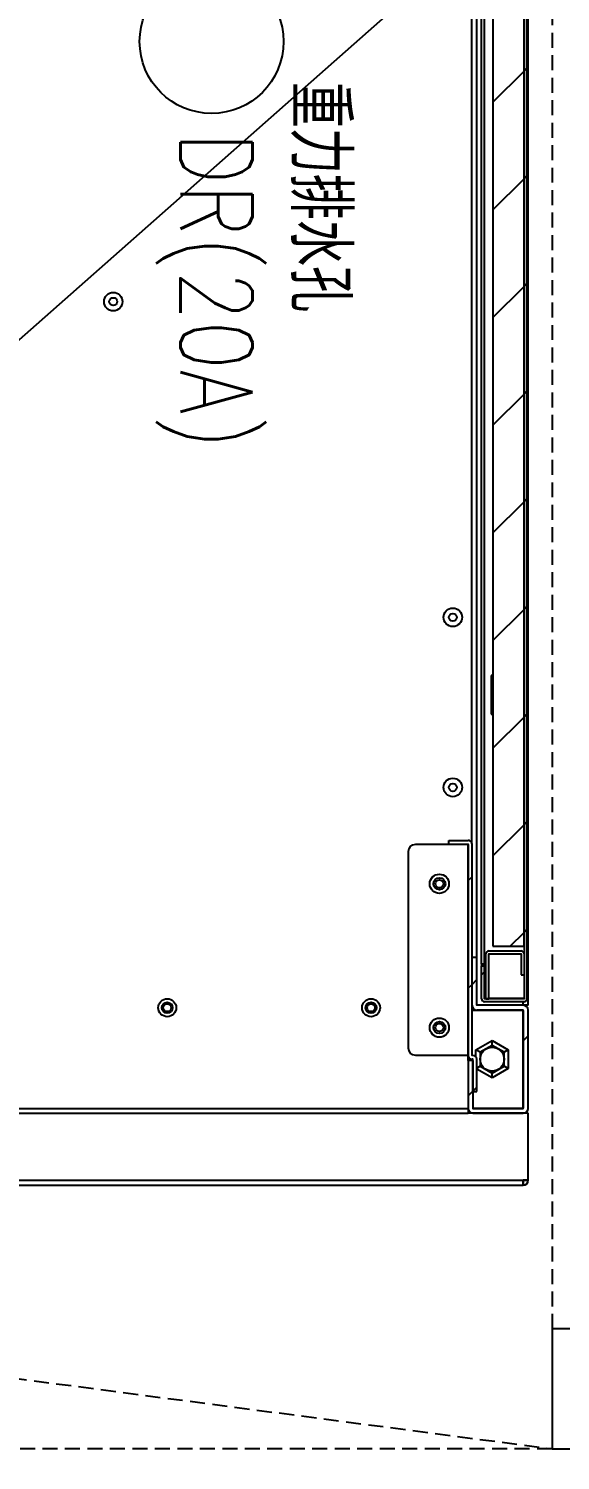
# Model space of a CAD drawing. Extents: x 225000 to 2157367, y 208400 to 840900.
# Drawn here: x 509637 to 509859, y 420198 to 420795 of the extents above; entities that cross this region are included whole.
import ezdxf
from ezdxf.enums import TextEntityAlignment as Align

# ---------------------------------------------------------------- set-up
doc = ezdxf.new("R2010")
doc.units = 0
doc.header["$LTSCALE"] = 10
doc.linetypes.add('XFDP20-DC-PH1$0$HIDDEN2', pattern=[0.1875, 0.125, -0.0625])
for name, color, linetype in [('XFDP20-DC-PH1$0$A-Door (PH2)', 15, 'XFDP20-DC-PH1$0$HIDDEN2'), ('XFDP20-DC-PH1$0$A-EQ (PH2)', 15, 'XFDP20-DC-PH1$0$HIDDEN2'), ('XFM2Q20-DC$0$EQUIP', 22, 'Continuous')]:
    doc.layers.add(name, color=color, linetype=linetype)
doc.styles.add('XFDP20-DC-PH1$0$AA-TXT', font='isocp.shx', dxfattribs={"width": 0.8, "bigfont": 'china.shx'})
doc.styles.add('XFM2Q20-DC$0$XOL30-HVAC-EQ-L194205$0$Standard', font='txt.shx', dxfattribs={"width": 0.8, "bigfont": 'chineset.shx'})
pattern_1 = [(225, (543042.673, 161847.996), (22.45064, -22.45064), [])]

# ---------------------------------------------------------------- blocks, each defined once
blk = doc.blocks.new('Data Center Layout_L20')
blk.add_line((511825.59, 222602.31), (498925.59, 211202.31))
blk = doc.blocks.new('XFDP20-DC-PH1$0$Door-60+60x000')
at = {"ltscale": 1000}
blk.add_lwpolyline([(125, 2.5), (130, 2.5), (130, -2.5), (125, -2.5)], close=True, dxfattribs=at)
at = {"color": 9, "style": 'XFDP20-DC-PH1$0$AA-TXT', "width": 0.45}
blk.add_attdef('120X240', text='', height=10, dxfattribs=at).set_placement((65, 20.289), align=Align.MIDDLE_CENTER)
blk = doc.blocks.new('XFDP20-DC-PH1')
at = {"layer": 'XFDP20-DC-PH1$0$A-EQ (PH2)', "ltscale": 5}
blk.add_line((500725.59, 221402.31, 0), (509855.59, 220202.31, 0), dxfattribs=at)
at = {"layer": 'XFDP20-DC-PH1$0$A-EQ (PH2)', "ltscale": 5, "elevation": 0}
blk.add_lwpolyline([(509855.59, 220202.31), (500725.59, 220202.31), (500725.59, 221402.31), (509855.59, 221402.31)], close=True, dxfattribs=at)
at = {"layer": 'XFDP20-DC-PH1$0$A-Door (PH2)', "xscale": -10, "yscale": 10, "zscale": 10, "rotation": 270}
blk.add_blockref('XFDP20-DC-PH1$0$Door-60+60x000', (509880.59, 218952.31, 0), dxfattribs=at)
blk = doc.blocks.new('XFM2Q20-DC$0$RC-96 KW')
at = {"layer": 'XFM2Q20-DC$0$EQUIP'}
h = blk.add_hatch(dxfattribs=at)
h.set_pattern_fill('ANSI31', color=256, scale=10, angle=180, style=0)
h.set_pattern_definition(pattern_1)
edge = h.paths.add_edge_path(flags=0)
edge.add_line((539369.84, 161054.09), (539371.04, 161054.09))
edge.add_line((539371.04, 161054.09), (539371.04, 161067.88))
edge.add_arc((539371.05, 161067.88), 0.01, 450, 540, ccw=False)
edge.add_line((539371.05, 161067.89), (539387.53, 161067.89))
edge.add_arc((539387.53, 161067.88), 0.01, 360, 450, ccw=False)
edge.add_line((539387.54, 161067.88), (539387.54, 160133.3))
edge.add_arc((539387.53, 160133.3), 0.01, 270, 360, ccw=False)
edge.add_line((539387.53, 160133.29), (539371.05, 160133.29))
edge.add_arc((539371.05, 160133.3), 0.01, 180, 270, ccw=False)
edge.add_line((539371.04, 160133.3), (539371.04, 160147.09))
edge.add_line((539371.04, 160147.09), (539369.84, 160147.09))
edge.add_line((539369.84, 160147.09), (539369.84, 160133.3))
edge.add_arc((539371.05, 160133.3), 1.21, 180, 270)
edge.add_line((539371.05, 160132.09), (539387.53, 160132.09))
edge.add_arc((539387.53, 160133.3), 1.21, 270, 360)
edge.add_line((539388.74, 160133.3), (539388.74, 161067.88))
edge.add_arc((539387.53, 161067.88), 1.21, 360, 450)
edge.add_line((539387.53, 161069.09), (539371.05, 161069.09))
edge.add_arc((539371.05, 161067.88), 1.21, 450, 540)
edge.add_line((539369.84, 161067.88), (539369.84, 161054.09))
h = blk.add_hatch(dxfattribs=at)
h.set_pattern_fill('ANSI31', color=256, scale=10, angle=180, style=0)
h.set_pattern_definition(pattern_1)
h.paths.add_polyline_path([(539374.54, 161045.89), (539374.54, 160155.29), (539387.54, 160155.29), (539387.54, 161045.89)], flags=0)
h = blk.add_hatch(dxfattribs=at)
h.set_pattern_fill('ANSI31', color=256, scale=10, angle=180, style=0)
h.set_pattern_definition(pattern_1)
edge = h.paths.add_edge_path(flags=0)
edge.add_arc((539365.85, 160109.7), 0.01, 180, 270, ccw=False)
edge.add_line((539365.84, 160109.7), (539365.84, 160197.78))
edge.add_arc((539364.23, 160197.78), 1.61, 360, 450)
edge.add_line((539364.23, 160199.39), (539356.24, 160199.39))
edge.add_line((539356.24, 160199.39), (539356.24, 160197.79))
edge.add_line((539356.24, 160197.79), (539364.23, 160197.79))
edge.add_arc((539364.23, 160197.78), 0.01, 360, 450, ccw=False)
edge.add_line((539364.24, 160197.78), (539364.24, 160109.7))
edge.add_arc((539365.85, 160109.7), 1.61, 180, 270)
edge.add_line((539365.85, 160108.09), (539366.23, 160108.09))
edge.add_arc((539366.23, 160108.08), 0.01, 360, 450, ccw=False)
edge.add_line((539366.24, 160108.08), (539366.24, 160094.69))
edge.add_line((539366.24, 160094.69), (539367.84, 160094.69))
edge.add_line((539367.84, 160094.69), (539367.84, 160108.08))
edge.add_arc((539366.23, 160108.08), 1.61, 360, 450)
edge.add_line((539366.23, 160109.69), (539365.85, 160109.69))
h = blk.add_hatch(dxfattribs=at)
h.set_pattern_fill('ANSI31', color=256, scale=10, angle=180, style=0)
h.set_pattern_definition(pattern_1)
edge = h.paths.add_edge_path(flags=0)
edge.add_arc((539366.24, 160087.59), 2, 180, 270)
edge.add_line((539366.24, 160085.59), (539387.23, 160085.59))
edge.add_arc((539387.23, 160087.59), 2, 270, 360)
edge.add_line((539389.24, 160087.59), (539389.24, 160128.59))
edge.add_arc((539387.23, 160128.59), 2, 360, 450)
edge.add_line((539387.23, 160130.59), (539367.84, 160130.59))
edge.add_arc((539367.84, 160130.59), 0.001, 180, 270, ccw=False)
edge.add_line((539367.84, 160130.59), (539367.84, 160150.59))
edge.add_line((539367.84, 160150.59), (539365.84, 160150.59))
edge.add_line((539365.84, 160150.59), (539365.84, 160130.59))
edge.add_arc((539367.84, 160130.59), 2, 180, 270)
edge.add_line((539367.84, 160128.59), (539387.23, 160128.59))
edge.add_arc((539387.23, 160128.59), 0.001, 360, 450, ccw=False)
edge.add_line((539387.24, 160128.59), (539387.24, 160087.59))
edge.add_arc((539387.23, 160087.59), 0.001, 270, 360, ccw=False)
edge.add_line((539387.23, 160087.59), (539366.24, 160087.59))
edge.add_arc((539366.24, 160087.59), 0.001, 180, 270, ccw=False)
edge.add_line((539366.24, 160087.59), (539366.24, 160107.59))
edge.add_line((539366.24, 160107.59), (539364.24, 160107.59))
edge.add_line((539364.24, 160107.59), (539364.24, 160087.59))
for p, q in [((539387.54, 161067.88, 0), (539387.54, 160133.3, 0)), ((539388.74, 161067.88, 0), (539388.74, 160133.3, 0)), ((539389.24, 160130.59, 0), (539389.24, 161070.59, 0)), ((539371.05, 160133.39, 0), (539371.05, 161067.79, 0)), ((539369.84, 160147.8, 0), (539369.84, 161053.38, 0)), ((539371.04, 160147.8, 0), (539371.04, 161053.38, 0)), ((539374.54, 161045.89, 0), (539374.54, 160155.29, 0)), ((539387.54, 160155.29, 0), (539387.54, 161045.89, 0)), ((539367.85, 160130.59, 0), (539367.85, 161035.74, 0)), ((539367.84, 160150.59, 0), (539367.84, 160842.28, 0)), ((539365.83, 160197.96, 0), (539365.83, 160623.44, 0)), ((539374.54, 160268.09, 0), (539373.84, 160268.09, 0)), ((539373.84, 160268.09, 0), (539373.84, 160252.09, 0)), ((539373.84, 160252.09, 0), (539374.54, 160252.09, 0)), ((539364.23, 160197.69, 0), (539342.24, 160197.69, 0)), ((539356.24, 160197.79, 0), (539356.24, 160199.39, 0)), ((539356.24, 160199.39, 0), (539364.23, 160199.39, 0)), ((539356.24, 160197.79, 0), (539364.23, 160197.79, 0)), ((539364.23, 160197.69, 0), (539364.23, 160109.79, 0)), ((539364.24, 160197.69, 0), (539364.23, 160197.69, 0)), ((539364.24, 160109.7, 0), (539364.24, 160197.78, 0)), ((539365.84, 160109.7, 0), (539365.84, 160197.78, 0)), ((539339.24, 160194.69, 0), (539339.24, 160112.79, 0)), ((539374.54, 160155.29, 0), (539387.54, 160155.29, 0)), ((539387.53, 160155.29, 0), (539387.53, 160152.23, 0)), ((539365.84, 160130.59, 0), (539365.84, 160150.59, 0)), ((539367.84, 160150.59, 0), (539365.84, 160150.59, 0)), ((539367.84, 160130.59, 0), (539367.84, 160150.59, 0)), ((539371.64, 160133.29, 0), (539371.64, 160152.08, 0)), ((539372.84, 160133.29, 0), (539372.84, 160152.08, 0)), ((539372.85, 160153.29, 0), (539386.33, 160153.29, 0)), ((539372.85, 160152.09, 0), (539386.33, 160152.09, 0)), ((539386.34, 160152.08, 0), (539386.34, 160143.29, 0)), ((539387.54, 160152.08, 0), (539387.54, 160143.29, 0)), ((539369.84, 160147.8, 0), (539369.84, 160147.09, 0)), ((539371.04, 160147.8, 0), (539369.84, 160147.8, 0)), ((539369.84, 160133.3, 0), (539369.84, 160147.09, 0)), ((539369.84, 160147.09, 0), (539371.04, 160147.09, 0)), ((539371.04, 160147.8, 0), (539371.04, 160147.09, 0)), ((539371.04, 160133.3, 0), (539371.04, 160147.09, 0)), ((539386.34, 160143.29, 0), (539387.54, 160143.29, 0)), ((539387.53, 160143.29, 0), (539387.53, 160133.39, 0)), ((539387.23, 160130.59, 0), (539367.84, 160130.59, 0)), ((539371.04, 160133.74, 0), (539371.05, 160133.39, 0)), ((539371.64, 160133.39, 0), (539371.05, 160133.39, 0)), ((539387.53, 160133.29, 0), (539371.05, 160133.29, 0)), ((539387.53, 160132.09, 0), (539371.05, 160132.09, 0)), ((539371.64, 160133.29, 0), (539372.84, 160133.29, 0)), ((539387.53, 160133.39, 0), (539372.84, 160133.39, 0)), ((539387.23, 160133.29, 0), (539387.23, 160133.39, 0)), ((539387.23, 160130.59, 0), (539387.23, 160132.09, 0)), ((539389.24, 160130.59, 0), (539387.23, 160130.59, 0)), ((539387.53, 160133.39, 0), (539387.54, 160133.39, 0)), ((539365.84, 160128.59, 0), (539367.84, 160128.59, 0)), ((539387.23, 160128.49, 0), (539366.24, 160128.49, 0)), ((539387.23, 160128.59, 0), (539367.84, 160128.59, 0)), ((539387.23, 160128.49, 0), (539387.23, 160087.69, 0)), ((539387.24, 160128.49, 0), (539387.23, 160128.49, 0)), ((539387.24, 160087.59, 0), (539387.24, 160128.59, 0)), ((539389.24, 160087.59, 0), (539389.24, 160128.59, 0)), ((539367.49, 160111.99, 0), (539374.24, 160115.88, 0)), ((539374.24, 160113.88, 0), (539369.22, 160110.99, 0)), ((539374.24, 160113.88, 0), (539374.24, 160115.88, 0)), ((539374.24, 160115.88, 0), (539380.99, 160111.99, 0)), ((539379.25, 160110.99, 0), (539374.24, 160113.88, 0)), ((539342.24, 160109.79, 0), (539364.23, 160109.79, 0)), ((539364.23, 160109.79, 0), (539364.24, 160109.79, 0)), ((539364.24, 160107.59, 0), (539364.24, 160109.7, 0)), ((539364.24, 160107.59, 0), (539364.24, 160087.59, 0)), ((539366.24, 160107.59, 0), (539364.24, 160107.59, 0)), ((539366.23, 160109.69, 0), (539365.85, 160109.69, 0)), ((539366.23, 160108.09, 0), (539365.85, 160108.09, 0)), ((539366.24, 160094.69, 0), (539366.24, 160108.08, 0)), ((539366.24, 160107.59, 0), (539366.24, 160087.59, 0)), ((539367.49, 160109.08, 0), (539367.49, 160111.99, 0)), ((539369.22, 160110.99, 0), (539367.49, 160111.99, 0)), ((539367.84, 160094.69, 0), (539367.84, 160108.08, 0)), ((539369.22, 160110.99, 0), (539369.22, 160105.19, 0)), ((539380.99, 160111.99, 0), (539379.25, 160110.99, 0)), ((539379.25, 160105.19, 0), (539379.25, 160110.99, 0)), ((539380.99, 160111.99, 0), (539380.99, 160104.19, 0)), ((539369.22, 160105.19, 0), (539367.84, 160104.39, 0)), ((539374.24, 160100.29, 0), (539367.84, 160103.99, 0)), ((539369.22, 160105.19, 0), (539374.24, 160102.29, 0)), ((539374.24, 160102.29, 0), (539379.25, 160105.19, 0)), ((539380.99, 160104.19, 0), (539374.24, 160100.29, 0)), ((539374.24, 160100.29, 0), (539374.24, 160102.29, 0)), ((539380.99, 160104.19, 0), (539379.25, 160105.19, 0)), ((539366.24, 160094.69, 0), (539367.84, 160094.69, 0)), ((538814.24, 160087.6, 0), (539364.24, 160087.6, 0)), ((538814.24, 160085.59, 0), (539364.24, 160085.59, 0)), ((538814.24, 160085.58, 0), (539364.24, 160085.58, 0)), ((539364.24, 160087.6, 0), (539364.24, 160085.59, 0)), ((539364.24, 160085.58, 0), (539364.24, 160085.59, 0)), ((539389.24, 160085.58, 0), (539364.24, 160085.58, 0)), ((539366.24, 160087.69, 0), (539387.23, 160087.69, 0)), ((539366.24, 160087.59, 0), (539387.23, 160087.59, 0)), ((539366.24, 160085.59, 0), (539387.23, 160085.59, 0)), ((539387.23, 160087.69, 0), (539387.24, 160087.69, 0)), ((539389.24, 160057.69, 0), (539389.24, 160085.58, 0)), ((538791.34, 160057.6, 0), (539387.14, 160057.6, 0)), ((538791.34, 160055.59, 0), (539387.14, 160055.59, 0)), ((539389.24, 160057.69, 0), (539387.14, 160057.69, 0)), ((539387.14, 160057.6, 0), (539387.14, 160057.69, 0)), ((539387.14, 160055.59, 0), (539387.14, 160057.6, 0)), ((539387.23, 160057.59, 0), (539387.14, 160057.59, 0)), ((539387.23, 160055.59, 0), (539387.14, 160055.59, 0)), ((539387.23, 160057.59, 0), (539387.23, 160055.59, 0)), ((539387.24, 160057.69, 0), (539387.24, 160057.6, 0)), ((539387.24, 160057.6, 0), (539389.24, 160057.6, 0)), ((539389.24, 160057.69, 0), (539389.24, 160057.6, 0))]:
    blk.add_line(p, q, dxfattribs=at)
at = {"layer": 'XFM2Q20-DC$0$EQUIP', "elevation": 0, "flags": 128}
blk.add_lwpolyline([(539366.24, 160128.49), (539365.85, 160128.45), (539365.84, 160128.45)], dxfattribs=at)
at = {"layer": 'XFM2Q20-DC$0$EQUIP'}
for centre, radius in [((539257.24, 160532.59, 0), 30), ((539216.24, 160424.09, 0), 3.85), ((539216.24, 160424.09, 0), 1.65), ((539357.84, 160292.42, 0), 3.86), ((539357.84, 160292.42, 0), 1.65), ((539357.84, 160221.46, 0), 3.86), ((539357.84, 160221.46, 0), 1.65), ((539352.24, 160181.29, 0), 4), ((539352.24, 160181.29, 0), 2.5), ((539352.24, 160181.29, 0), 1.65), ((539238.74, 160129.59, 0), 3.75), ((539238.74, 160129.59, 0), 2.25), ((539238.74, 160129.59, 0), 1.65), ((539323.74, 160129.59, 0), 3.75), ((539323.74, 160129.59, 0), 2.25), ((539323.74, 160129.59, 0), 1.65), ((539352.24, 160121.29, 0), 4), ((539352.24, 160121.29, 0), 2.5), ((539352.24, 160121.29, 0), 1.65), ((539374.24, 160108.09, 0), 5)]:
    blk.add_circle(centre, radius, dxfattribs=at)
for centre, radius, start, end in [((539342.24, 160194.69, 0), 3, 90, 180), ((539364.23, 160197.78, 0), 1.61, 0, 90), ((539364.23, 160197.78, 0), 0.01, 360, 90), ((539372.85, 160152.08, 0), 1.21, 90, 180), ((539372.85, 160152.08, 0), 0.01, 90, 180), ((539386.33, 160152.08, 0), 1.21, 0, 90), ((539386.33, 160152.08, 0), 0.01, 0, 90), ((539367.84, 160130.59, 0), 2, 180, 270), ((539367.84, 160130.59, 0), 0.001, 180, 270), ((539371.05, 160133.3, 0), 1.21, 180, 270), ((539371.05, 160133.3, 0), 0.01, 180, 270), ((539387.23, 160128.59, 0), 2, 0, 90), ((539387.53, 160133.3, 0), 1.21, 270, 0), ((539387.53, 160133.3, 0), 0.01, 270, 0), ((539387.23, 160128.59, 0), 0.001, 0, 90), ((539342.24, 160112.79, 0), 3, 180, 270), ((539365.85, 160109.7, 0), 1.61, 180, 270), ((539365.85, 160109.7, 0), 0.01, 180, 270), ((539366.23, 160108.08, 0), 1.61, 0, 90), ((539366.23, 160108.08, 0), 0.01, 0, 90), ((539366.24, 160087.59, 0), 2, 180, 270), ((539366.24, 160087.59, 0), 0.001, 180, 270), ((539387.23, 160087.59, 0), 0.001, 270, 0), ((539387.23, 160087.59, 0), 2, 270, 0), ((539387.23, 160057.6, 0), 0.01, 270, 0), ((539387.23, 160057.6, 0), 2.01, 270, 0)]:
    blk.add_arc(centre, radius, start, end, dxfattribs=at)
at = {"color": 53, "style": 'XFM2Q20-DC$0$XOL30-HVAC-EQ-L194205$0$Standard', "width": 0.8}
blk.add_text('DR(20A)', height=30.086, rotation=270, dxfattribs=at).set_placement((539259.27, 160428.66, 0), align=Align.MIDDLE_CENTER)
at = {"layer": 'XFM2Q20-DC$0$EQUIP', "insert": (539314.39, 160515.74, 0), "char_height": 2.5, "width": 174.7126, "attachment_point": 1, "rotation": 270, "style": 'XFM2Q20-DC$0$XOL30-HVAC-EQ-L194205$0$Standard'}
blk.add_mtext('{\\H9.6x;重力排水孔}', dxfattribs=at)
blk = doc.blocks.new('XFM2Q20-DC')
blk.add_blockref('XFM2Q20-DC$0$RC-96 KW', (-29543.65, 60256.72, 0))

msp = doc.modelspace()

# ---------------------------------------------------------------- block references
for name in ['Data Center Layout_L20', 'XFDP20-DC-PH1', 'XFM2Q20-DC']:
    msp.add_blockref(name, (0, 200000))

doc.saveas('drawing.dxf')
